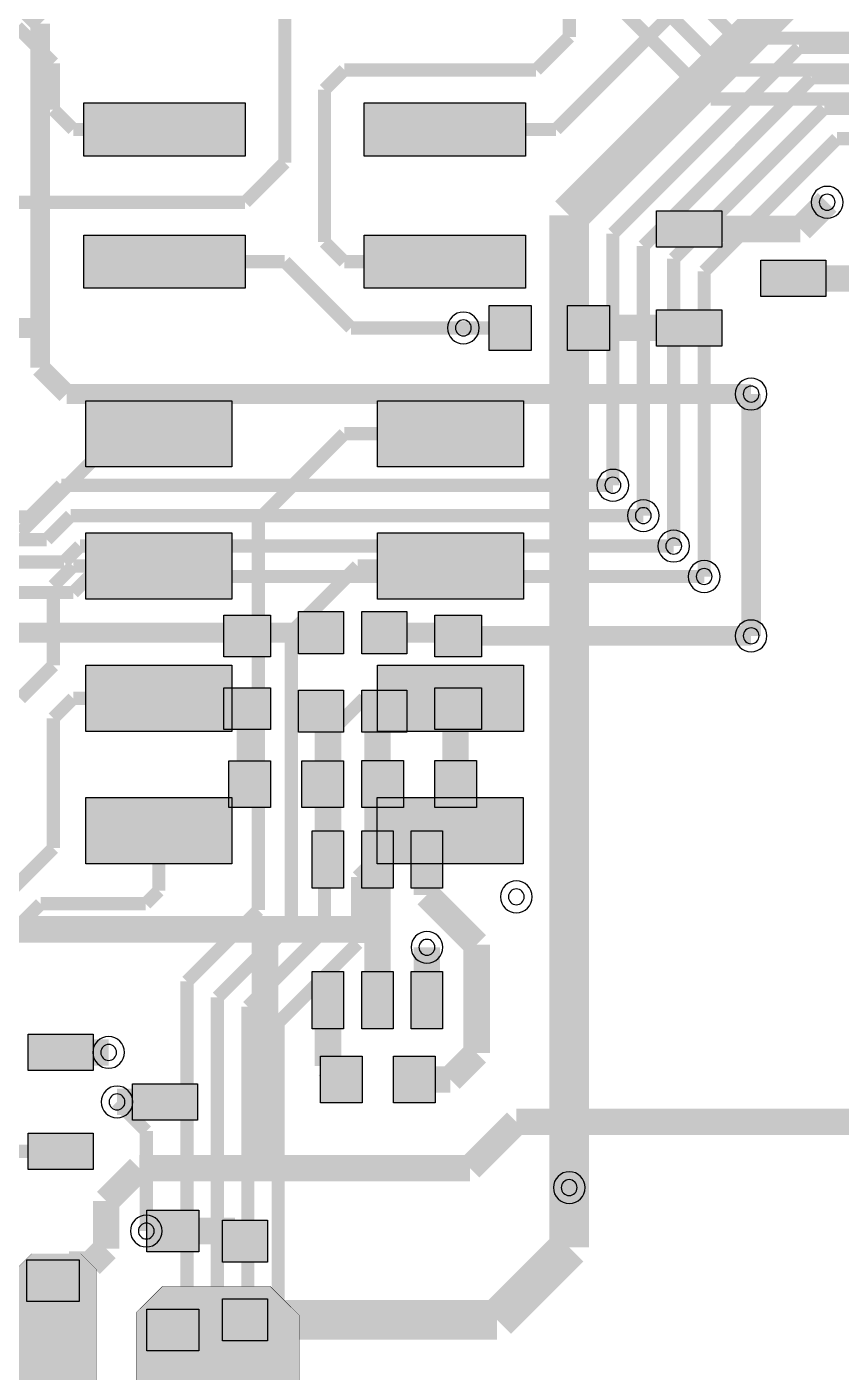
# Model space of a CAD drawing. Header units: millimetres. Extents: x -2 to 166, y 0 to 101.
# Drawn here: x 40.77 to 56.4, y 24.02 to 49.85 of the extents above; entities that cross this region are included whole.
import ezdxf

# ---------------------------------------------------------------- set-up
doc = ezdxf.new("R2010")
doc.units = ezdxf.units.MM
doc.header["$MEASUREMENT"] = 0
for name, color, linetype, true_color in [('Bottom-Layer', 7, 'Continuous', 0x0000ff), ('Hole-Layer', 7, 'Continuous', 0x222222), ('Multi-Layer', 7, 'Continuous', 0xc0c0c0), ('Top-Layer', 7, 'Continuous', 0xff0000)]:
    doc.layers.add(name, color=color, linetype=linetype, true_color=true_color)

msp = doc.modelspace()

# ---------------------------------------------------------------- hatches: boundary and pattern name
at = {"layer": 'Bottom-Layer'}
for points in [[(54.108, 46.319), (54.108, 45.619), (52.858, 45.619), (52.858, 46.319)], [(56.108, 45.369), (56.108, 44.669), (54.858, 44.669), (54.858, 45.369)], [(50.45, 44.501), (50.45, 43.637), (49.643, 43.637), (49.643, 44.501)], [(51.957, 44.501), (51.957, 43.637), (51.15, 43.637), (51.15, 44.501)], [(54.108, 44.419), (54.108, 43.719), (52.858, 43.719), (52.858, 44.419)], [(44.548, 38.557), (45.448, 38.557), (45.448, 37.757), (44.548, 37.757)], [(46.848, 37.815), (45.984, 37.815), (45.984, 38.622), (46.848, 38.622)], [(48.062, 37.815), (47.198, 37.815), (47.198, 38.622), (48.062, 38.622)], [(48.598, 38.557), (49.498, 38.557), (49.498, 37.757), (48.598, 37.757)], [(44.548, 37.157), (45.448, 37.157), (45.448, 36.357), (44.548, 36.357)], [(46.848, 36.308), (45.984, 36.308), (45.984, 37.115), (46.848, 37.115)], [(48.062, 36.308), (47.198, 36.308), (47.198, 37.115), (48.062, 37.115)], [(48.598, 37.157), (49.498, 37.157), (49.498, 36.357), (48.598, 36.357)], [(45.448, 35.759), (45.448, 34.859), (44.648, 34.859), (44.648, 35.759)], [(46.848, 35.759), (46.848, 34.859), (46.048, 34.859), (46.048, 35.759)], [(47.198, 34.864), (47.198, 35.764), (47.998, 35.764), (47.998, 34.864)], [(48.598, 34.864), (48.598, 35.764), (49.398, 35.764), (49.398, 34.864)], [(46.848, 33.312), (46.248, 33.312), (46.248, 34.412), (46.848, 34.412)], [(47.798, 33.312), (47.198, 33.312), (47.198, 34.412), (47.798, 34.412)], [(48.748, 33.312), (48.148, 33.312), (48.148, 34.412), (48.748, 34.412)], [(46.848, 30.612), (46.248, 30.612), (46.248, 31.712), (46.848, 31.712)], [(47.798, 30.612), (47.198, 30.612), (47.198, 31.712), (47.798, 31.712)], [(48.748, 30.612), (48.148, 30.612), (48.148, 31.712), (48.748, 31.712)], [(42.043, 30.51), (42.043, 29.81), (40.793, 29.81), (40.793, 30.51)], [(47.206, 30.091), (47.206, 29.191), (46.406, 29.191), (46.406, 30.091)], [(48.606, 30.091), (48.606, 29.191), (47.806, 29.191), (47.806, 30.091)], [(44.043, 29.56), (44.043, 28.86), (42.793, 28.86), (42.793, 29.56)], [(42.043, 28.61), (42.043, 27.91), (40.793, 27.91), (40.793, 28.61)], [(44.068, 27.131), (44.068, 26.331), (43.068, 26.331), (43.068, 27.131)], [(45.39, 26.131), (44.526, 26.131), (44.526, 26.938), (45.39, 26.938)], [(36.431, 25.417), (36.753, 25.739), (40.302, 25.739), (40.859, 26.297), (41.8, 26.297), (42.099, 25.999), (42.099, 22.918), (41.696, 22.515), (36.938, 22.515), (36.431, 23.023)], [(41.768, 26.181), (41.768, 25.381), (40.768, 25.381), (40.768, 26.181)], [(43.367, 25.665), (45.443, 25.665), (45.993, 25.116), (45.993, 21.288), (45.67, 20.966), (43.971, 20.966), (42.868, 22.069), (42.868, 25.167)], [(45.39, 24.624), (44.526, 24.624), (44.526, 25.431), (45.39, 25.431)], [(44.068, 25.231), (44.068, 24.431), (43.068, 24.431), (43.068, 25.231)]]:
    msp.add_hatch(color=256, dxfattribs=at).paths.add_polyline_path(points)
at = {"layer": 'Top-Layer'}
for points in [[(41.861, 48.389), (44.961, 48.389), (44.961, 47.369), (41.861, 47.369)], [(47.241, 48.389), (50.341, 48.389), (50.341, 47.369), (47.241, 47.369)], [(41.861, 45.849), (44.961, 45.849), (44.961, 44.829), (41.861, 44.829)], [(47.241, 45.849), (50.341, 45.849), (50.341, 44.829), (47.241, 44.829)], [(41.901, 42.672), (44.701, 42.672), (44.701, 41.402), (41.901, 41.402)], [(47.501, 42.672), (50.301, 42.672), (50.301, 41.402), (47.501, 41.402)], [(41.901, 40.132), (44.701, 40.132), (44.701, 38.862), (41.901, 38.862)], [(47.501, 40.132), (50.301, 40.132), (50.301, 38.862), (47.501, 38.862)], [(41.901, 37.592), (44.701, 37.592), (44.701, 36.322), (41.901, 36.322)], [(47.501, 37.592), (50.301, 37.592), (50.301, 36.322), (47.501, 36.322)], [(41.901, 35.052), (44.701, 35.052), (44.701, 33.782), (41.901, 33.782)], [(47.495, 35.052), (50.295, 35.052), (50.295, 33.782), (47.495, 33.782)]]:
    msp.add_hatch(color=256, dxfattribs=at).paths.add_polyline_path(points)

# ---------------------------------------------------------------- linework, layer by layer
at = {"layer": 'Bottom-Layer'}
for points, const_width in [([(38.857, 52.075), (41.021, 49.911)], 0.381), ([(50.799, 51.562), (53.898, 48.463)], 0.254), ([(52.226, 50.961), (54.165, 49.022)], 0.254), ([(54.382, 49.631), (53.052, 50.961)], 0.254), ([(41.021, 49.911), (41.021, 44.069)], 0.381), ([(58.954, 49.631), (54.382, 49.631)], 0.254), ([(54.165, 49.022), (58.547, 49.022)], 0.254), ([(53.898, 48.463), (58.09, 48.463)], 0.254), ([(55.621, 45.969), (56.134, 46.482)], 0.508), ([(53.483, 45.969), (55.621, 45.969)], 0.508), ([(55.483, 45.019), (57.128, 45.019)], 0.508), ([(41.021, 44.069), (39.494, 44.069)], 0.381), ([(41.021, 43.307), (41.021, 44.069)], 0.381), ([(49.149, 44.069), (50.047, 44.069)], 0.254), ([(51.553, 44.069), (53.483, 44.069)], 0.508), ([(41.529, 42.799), (41.021, 43.307)], 0.381), ([(54.674, 42.799), (41.529, 42.799)], 0.381), ([(40.823, 40.442), (41.43, 41.049)], 0.254), ([(41.43, 41.049), (52.019, 41.049)], 0.254), ([(36.247, 40.442), (40.823, 40.442)], 0.254), ([(41.148, 40.005), (41.608, 40.465)], 0.254), ([(41.608, 40.465), (52.603, 40.465)], 0.254), ([(35.788, 40.005), (41.148, 40.005)], 0.254), ([(41.786, 39.881), (41.478, 39.573)], 0.254), ([(53.188, 39.881), (41.786, 39.881)], 0.254), ([(41.478, 39.573), (39.617, 39.573)], 0.254), ([(41.963, 39.296), (41.656, 38.989)], 0.254), ([(53.772, 39.296), (41.963, 39.296)], 0.254), ([(41.656, 38.989), (39.929, 38.989)], 0.254), ([(38.49, 38.218), (45.059, 38.218)], 0.381), ([(45.059, 38.218), (44.998, 38.157)], 0.381), ([(45.059, 38.218), (46.416, 38.218)], 0.381), ([(47.63, 38.218), (48.987, 38.218)], 0.381), ([(48.987, 38.218), (49.048, 38.157)], 0.381), ([(49.048, 38.157), (54.674, 38.157)], 0.381), ([(44.998, 36.757), (45.048, 36.707)], 0.508), ([(45.048, 36.707), (45.048, 35.309)], 0.508), ([(46.548, 36.58), (46.416, 36.712)], 0.508), ([(47.498, 36.58), (47.63, 36.712)], 0.508), ([(49.048, 36.757), (48.998, 36.707)], 0.508), ([(48.998, 36.707), (48.998, 35.309)], 0.508), ([(46.548, 33.862), (46.548, 36.58)], 0.508), ([(47.498, 33.862), (47.498, 36.58)], 0.508), ([(47.498, 32.524), (47.498, 33.862)], 0.508), ([(48.448, 33.184), (48.448, 33.862)], 0.508), ([(49.403, 32.229), (48.448, 33.184)], 0.508), ([(38.215, 32.524), (45.322, 32.524)], 0.508), ([(45.339, 32.507), (45.322, 32.524)], 0.508), ([(45.322, 32.524), (47.498, 32.524)], 0.508), ([(45.339, 27.94), (45.339, 32.507)], 0.508), ([(47.498, 31.162), (47.498, 32.524)], 0.508), ([(48.448, 32.178), (48.448, 31.162)], 0.508), ([(49.403, 30.149), (49.403, 32.229)], 0.508), ([(46.548, 31.162), (46.548, 29.898)], 0.508), ([(41.418, 30.16), (42.337, 30.16)], 0.508), ([(48.895, 29.641), (49.403, 30.149)], 0.508), ([(46.548, 29.898), (46.806, 29.641)], 0.508), ([(48.206, 29.641), (48.895, 29.641)], 0.508), ([(43.418, 29.21), (42.499, 29.21)], 0.508), ([(49.276, 27.94), (50.165, 28.829)], 0.508), ([(50.165, 28.829), (63.572, 28.829)], 0.508), ([(41.418, 28.26), (39.93, 28.26)], 0.254), ([(42.926, 27.94), (42.291, 27.305)], 0.508), ([(45.339, 27.94), (42.926, 27.94)], 0.508), ([(45.339, 27.94), (49.276, 27.94)], 0.508), ([(51.181, 26.416), (51.181, 27.565)], 0.762), ([(42.291, 27.305), (42.291, 26.39)], 0.508), ([(43.06, 26.731), (43.568, 26.731)], 0.254), ([(43.568, 26.731), (44.761, 26.731)], 0.508), ([(44.761, 26.731), (44.958, 26.534)], 0.508), ([(42.291, 26.39), (41.986, 26.086)], 0.508), ([(49.793, 25.028), (51.181, 26.416)], 0.762), ([(41.573, 26.086), (41.268, 25.781)], 0.508), ([(41.986, 26.086), (41.573, 26.086)], 0.508), ([(44.958, 25.028), (49.793, 25.028)], 0.762)]:
    msp.add_lwpolyline(points, dxfattribs=dict(at, const_width=const_width))
for points in [[(54.108, 46.319), (54.108, 45.619), (52.858, 45.619), (52.858, 46.319)], [(56.108, 45.369), (56.108, 44.669), (54.858, 44.669), (54.858, 45.369)], [(50.45, 44.501), (50.45, 43.637), (49.643, 43.637), (49.643, 44.501)], [(51.957, 44.501), (51.957, 43.637), (51.15, 43.637), (51.15, 44.501)], [(54.108, 44.419), (54.108, 43.719), (52.858, 43.719), (52.858, 44.419)], [(44.548, 38.557), (45.448, 38.557), (45.448, 37.757), (44.548, 37.757)], [(46.848, 37.815), (45.984, 37.815), (45.984, 38.622), (46.848, 38.622)], [(48.062, 37.815), (47.198, 37.815), (47.198, 38.622), (48.062, 38.622)], [(48.598, 38.557), (49.498, 38.557), (49.498, 37.757), (48.598, 37.757)], [(44.548, 37.157), (45.448, 37.157), (45.448, 36.357), (44.548, 36.357)], [(46.848, 36.308), (45.984, 36.308), (45.984, 37.115), (46.848, 37.115)], [(48.062, 36.308), (47.198, 36.308), (47.198, 37.115), (48.062, 37.115)], [(48.598, 37.157), (49.498, 37.157), (49.498, 36.357), (48.598, 36.357)], [(45.448, 35.759), (45.448, 34.859), (44.648, 34.859), (44.648, 35.759)], [(46.848, 35.759), (46.848, 34.859), (46.048, 34.859), (46.048, 35.759)], [(47.198, 34.864), (47.198, 35.764), (47.998, 35.764), (47.998, 34.864)], [(48.598, 34.864), (48.598, 35.764), (49.398, 35.764), (49.398, 34.864)], [(46.848, 33.312), (46.248, 33.312), (46.248, 34.412), (46.848, 34.412)], [(47.798, 33.312), (47.198, 33.312), (47.198, 34.412), (47.798, 34.412)], [(48.748, 33.312), (48.148, 33.312), (48.148, 34.412), (48.748, 34.412)], [(46.848, 30.612), (46.248, 30.612), (46.248, 31.712), (46.848, 31.712)], [(47.798, 30.612), (47.198, 30.612), (47.198, 31.712), (47.798, 31.712)], [(48.748, 30.612), (48.148, 30.612), (48.148, 31.712), (48.748, 31.712)], [(42.043, 30.51), (42.043, 29.81), (40.793, 29.81), (40.793, 30.51)], [(47.206, 30.091), (47.206, 29.191), (46.406, 29.191), (46.406, 30.091)], [(48.606, 30.091), (48.606, 29.191), (47.806, 29.191), (47.806, 30.091)], [(44.043, 29.56), (44.043, 28.86), (42.793, 28.86), (42.793, 29.56)], [(42.043, 28.61), (42.043, 27.91), (40.793, 27.91), (40.793, 28.61)], [(44.068, 27.131), (44.068, 26.331), (43.068, 26.331), (43.068, 27.131)], [(45.39, 26.131), (44.526, 26.131), (44.526, 26.938), (45.39, 26.938)], [(41.768, 26.181), (41.768, 25.381), (40.768, 25.381), (40.768, 26.181)], [(45.39, 24.624), (44.526, 24.624), (44.526, 25.431), (45.39, 25.431)], [(44.068, 25.231), (44.068, 24.431), (43.068, 24.431), (43.068, 25.231)]]:
    msp.add_lwpolyline(points, close=True, dxfattribs=at)
at = {"layer": 'Bottom-Layer', "const_width": 0.00508}
for points in [[(36.431, 25.417), (36.753, 25.739), (40.302, 25.739), (40.859, 26.297), (41.8, 26.297), (42.099, 25.999), (42.099, 22.918), (41.696, 22.515), (36.938, 22.515), (36.431, 23.023)], [(43.367, 25.665), (45.443, 25.665), (45.993, 25.116), (45.993, 21.288), (45.67, 20.966), (43.971, 20.966), (42.868, 22.069), (42.868, 25.167)]]:
    msp.add_lwpolyline(points, close=True, dxfattribs=at)
at = {"layer": 'Hole-Layer'}
for points in [[(55.982, 46.482, 1), (56.287, 46.482), (56.287, 46.482, 1), (55.982, 46.482)], [(48.997, 44.069, 1), (49.301, 44.069), (49.301, 44.069, 1), (48.997, 44.069)], [(54.521, 42.799, 1), (54.826, 42.799), (54.826, 42.799, 1), (54.521, 42.799)], [(51.867, 41.049, 1), (52.172, 41.049), (52.172, 41.049, 1), (51.867, 41.049)], [(52.451, 40.465, 1), (52.756, 40.465), (52.756, 40.465, 1), (52.451, 40.465)], [(53.035, 39.881, 1), (53.34, 39.881), (53.34, 39.881, 1), (53.035, 39.881)], [(53.619, 39.296, 1), (53.924, 39.296), (53.924, 39.296, 1), (53.619, 39.296)], [(54.521, 38.157, 1), (54.826, 38.157), (54.826, 38.157, 1), (54.521, 38.157)], [(50.013, 33.147, 1), (50.318, 33.147), (50.318, 33.147, 1), (50.013, 33.147)]]:
    msp.add_lwpolyline(points, format="xyb", dxfattribs=at)
for points in [[(48.296, 32.178, 1), (48.601, 32.178, 1)], [(42.185, 30.16, 1), (42.49, 30.16, 1)], [(42.346, 29.21, 1), (42.651, 29.21, 1)], [(51.028, 27.565, 1), (51.333, 27.565, 1)], [(42.908, 26.731, 1), (43.213, 26.731, 1)]]:
    msp.add_lwpolyline(points, format="xyb", close=True, dxfattribs=at)
at = {"layer": 'Multi-Layer'}
for points in [[(55.829, 46.482, 1), (56.439, 46.482), (56.439, 46.482, 1), (55.829, 46.482)], [(48.844, 44.069, 1), (49.454, 44.069), (49.454, 44.069, 1), (48.844, 44.069)], [(54.369, 42.799, 1), (54.978, 42.799), (54.978, 42.799, 1), (54.369, 42.799)], [(51.714, 41.049, 1), (52.324, 41.049), (52.324, 41.049, 1), (51.714, 41.049)], [(52.299, 40.465, 1), (52.908, 40.465), (52.908, 40.465, 1), (52.299, 40.465)], [(52.883, 39.881, 1), (53.492, 39.881), (53.492, 39.881, 1), (52.883, 39.881)], [(53.467, 39.296, 1), (54.077, 39.296), (54.077, 39.296, 1), (53.467, 39.296)], [(54.369, 38.157, 1), (54.978, 38.157), (54.978, 38.157, 1), (54.369, 38.157)], [(49.86, 33.147, 1), (50.47, 33.147), (50.47, 33.147, 1), (49.86, 33.147)]]:
    msp.add_lwpolyline(points, format="xyb", dxfattribs=at)
for points in [[(48.143, 32.178, 1), (48.753, 32.178, 1)], [(42.032, 30.16, 1), (42.642, 30.16, 1)], [(42.194, 29.21, 1), (42.804, 29.21, 1)], [(50.876, 27.565, 1), (51.486, 27.565, 1)], [(42.755, 26.731, 1), (43.365, 26.731, 1)]]:
    msp.add_lwpolyline(points, format="xyb", close=True, dxfattribs=at)
at = {"layer": 'Top-Layer'}
for points, const_width in [([(54.283, 51.235), (50.927, 47.879)], 0.254), ([(51.181, 51.181), (51.181, 49.657)], 0.254), ([(55.245, 50.292), (51.181, 46.228)], 0.762), ([(45.72, 47.244), (45.72, 50.165)], 0.254), ([(40.58, 49.845), (41.275, 49.149)], 0.254), ([(51.181, 49.657), (50.546, 49.022)], 0.254), ([(55.593, 49.454), (52.019, 45.881)], 0.254), ([(68.326, 49.454), (55.593, 49.454)], 0.254), ([(41.275, 49.149), (41.275, 48.26)], 0.254), ([(46.863, 49.022), (46.482, 48.641)], 0.254), ([(50.546, 49.022), (46.863, 49.022)], 0.254), ([(52.603, 45.64), (55.833, 48.87)], 0.254), ([(55.833, 48.87), (76.272, 48.87)], 0.254), ([(46.482, 48.641), (46.482, 45.72)], 0.254), ([(41.275, 48.26), (41.656, 47.879)], 0.254), ([(53.188, 45.396), (56.077, 48.286)], 0.254), ([(56.077, 48.286), (70.866, 48.286)], 0.254), ([(41.656, 47.879), (43.411, 47.879)], 0.254), ([(50.927, 47.879), (48.791, 47.879)], 0.254), ([(53.772, 45.154), (56.32, 47.702)], 0.254), ([(56.32, 47.702), (69.596, 47.702)], 0.254), ([(44.958, 46.482), (45.72, 47.244)], 0.254), ([(40.386, 46.482), (44.958, 46.482)], 0.254), ([(51.181, 46.228), (51.181, 27.565)], 0.762), ([(52.019, 45.881), (52.019, 41.049)], 0.254), ([(46.482, 45.72), (46.863, 45.339)], 0.254), ([(52.603, 40.465), (52.603, 45.64)], 0.254), ([(43.411, 45.339), (45.72, 45.339)], 0.254), ([(45.72, 45.339), (46.99, 44.069)], 0.254), ([(46.863, 45.339), (48.791, 45.339)], 0.254), ([(53.188, 39.881), (53.188, 45.396)], 0.254), ([(53.772, 39.296), (53.772, 45.154)], 0.254), ([(46.99, 44.069), (49.149, 44.069)], 0.254), ([(54.674, 38.157), (54.674, 42.799)], 0.381), ([(40.64, 40.132), (42.545, 42.037)], 0.254), ([(42.545, 42.037), (43.301, 42.037)], 0.254), ([(45.212, 40.386), (46.863, 42.037)], 0.254), ([(46.863, 42.037), (48.901, 42.037)], 0.254), ([(45.212, 32.893), (45.212, 40.386)], 0.254), ([(41.656, 39.497), (41.275, 39.116)], 0.254), ([(43.301, 39.497), (41.656, 39.497)], 0.254), ([(45.847, 38.227), (47.117, 39.497)], 0.254), ([(47.117, 39.497), (48.901, 39.497)], 0.254), ([(41.275, 39.116), (41.275, 37.591)], 0.254), ([(45.847, 32.639), (45.847, 38.227)], 0.254), ([(41.275, 37.591), (40.64, 36.956)], 0.254), ([(41.275, 36.576), (41.656, 36.957)], 0.254), ([(41.656, 36.957), (43.301, 36.957)], 0.254), ([(46.482, 36.195), (47.244, 36.957)], 0.254), ([(47.244, 36.957), (48.901, 36.957)], 0.254), ([(41.275, 34.083), (41.275, 36.576)], 0.254), ([(46.482, 32.512), (46.482, 36.195)], 0.254), ([(43.301, 34.417), (43.301, 33.268)], 0.254), ([(47.117, 33.528), (48.006, 34.417)], 0.254), ([(48.006, 34.417), (48.895, 34.417)], 0.254), ([(38.52, 31.328), (41.275, 34.083)], 0.254), ([(47.117, 32.258), (47.117, 33.528)], 0.254), ([(43.301, 33.268), (43.047, 33.014)], 0.254), ([(41.032, 33.014), (38.762, 30.744)], 0.254), ([(43.047, 33.014), (41.032, 33.014)], 0.254), ([(43.841, 31.522), (45.212, 32.893)], 0.254), ([(44.425, 31.217), (45.847, 32.639)], 0.254), ([(45.009, 31.039), (46.482, 32.512)], 0.254), ([(45.593, 30.734), (47.117, 32.258)], 0.254), ([(43.841, 22.061), (43.841, 31.522)], 0.254), ([(44.425, 21.819), (44.425, 31.217)], 0.254), ([(45.009, 20.269), (45.009, 31.039)], 0.254), ([(45.593, 20.511), (45.593, 30.734)], 0.254), ([(42.499, 29.21), (43.06, 28.649)], 0.254), ([(43.06, 28.649), (43.06, 26.731)], 0.254)]:
    msp.add_lwpolyline(points, dxfattribs=dict(at, const_width=const_width))
for points in [[(41.861, 48.389), (44.961, 48.389), (44.961, 47.369), (41.861, 47.369)], [(47.241, 48.389), (50.341, 48.389), (50.341, 47.369), (47.241, 47.369)], [(41.861, 45.849), (44.961, 45.849), (44.961, 44.829), (41.861, 44.829)], [(47.241, 45.849), (50.341, 45.849), (50.341, 44.829), (47.241, 44.829)], [(41.901, 42.672), (44.701, 42.672), (44.701, 41.402), (41.901, 41.402)], [(47.501, 42.672), (50.301, 42.672), (50.301, 41.402), (47.501, 41.402)], [(41.901, 40.132), (44.701, 40.132), (44.701, 38.862), (41.901, 38.862)], [(47.501, 40.132), (50.301, 40.132), (50.301, 38.862), (47.501, 38.862)], [(41.901, 37.592), (44.701, 37.592), (44.701, 36.322), (41.901, 36.322)], [(47.501, 37.592), (50.301, 37.592), (50.301, 36.322), (47.501, 36.322)], [(41.901, 35.052), (44.701, 35.052), (44.701, 33.782), (41.901, 33.782)], [(47.495, 35.052), (50.295, 35.052), (50.295, 33.782), (47.495, 33.782)]]:
    msp.add_lwpolyline(points, close=True, dxfattribs=at)

doc.saveas('drawing.dxf')
